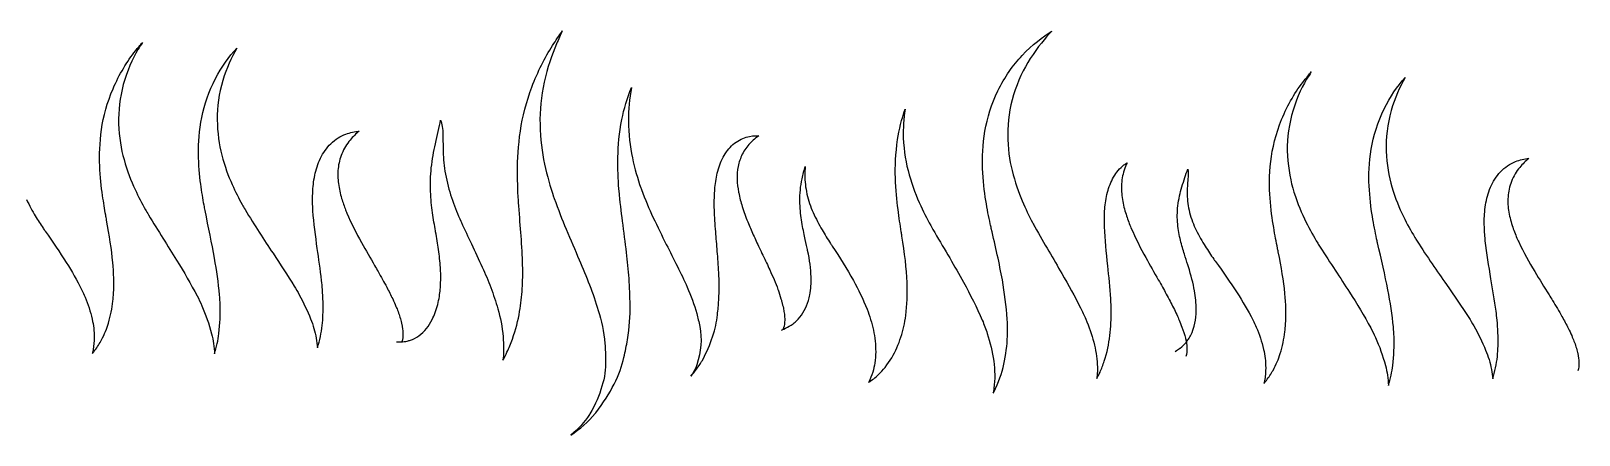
# Model space of a CAD drawing. Extents: x -20 to 6930, y 97 to 1044.
# Drawn here: x 3459 to 6930, y 97 to 1002 of the extents above; entities that cross this region are included whole.
import ezdxf

# ---------------------------------------------------------------- set-up
doc = ezdxf.new("R2010")
doc.units = 0
doc.layers.add('Layer_1', color=7, linetype='CONTINUOUS')

msp = doc.modelspace()

# ---------------------------------------------------------------- linework, layer by layer
at = {"layer": 'Layer_1', "color": 7}
for points in [[(4131.39072, 749.663576), (4131.3908, 749.663584)], [(5032.69448, 747.536528), (5032.69448, 747.536536)], [(5044.45776, 698.66444), (5044.45776, 698.664432)], [(5212.59992, 595.345376), (5212.59992, 595.345368)], [(6772.1712, 596.200024), (6772.1712, 596.200016)], [(3870.56136, 493.248848), (3870.56136, 493.248856)], [(5200.26904, 509.839736), (5200.26904, 509.839744)], [(3642.54824, 483.661752), (3642.54824, 483.66176)], [(4229.59992, 476.379912), (4229.59992, 476.379904)], [(4376.97568, 472.278992), (4376.97568, 472.279)], [(4470.83608, 472.84428), (4470.83608, 472.844272)], [(4489.85176, 427.328032), (4489.85176, 427.328024)], [(5147.57072, 370.781336), (5147.57072, 370.781328)], [(4328.76488, 319.17228), (4328.76488, 319.17228)], [(6271.60328, 345.134696), (6271.60328, 345.134704)], [(6905.39136, 335.748336), (6905.39136, 335.748328)], [(4302.61152, 307.176616), (4302.61152, 307.176616)], [(6048.63448, 304.313896), (6048.63448, 304.313904)]]:
    msp.add_lwpolyline(points, dxfattribs=at)
for points in [[(3693.6108, 958.124776), (3698.85848, 964.605264), (3704.05, 970.78748), (3709.18096, 976.668304)], [(3709.18096, 976.668304), (3705.86152, 971.59364), (3702.44352, 966.199216), (3698.9304, 960.481864)], [(4637.38152, 973.455504), (4626.55768, 948.809296), (4617.23248, 920.078965), (4609.6376, 887.301048)], [(4628.47576, 969.815784), (4635.89432, 981.326912), (4643.15376, 992.166264), (4650.2376, 1002.320016)], [(4650.2376, 1002.320016), (4646.21328, 993.412128), (4641.92344, 983.793424), (4637.38152, 973.455504)], [(5680.89312, 947.136632), (5704.41192, 971.443544), (5726.7144, 989.56116), (5747.47112, 1001.857168)], [(5747.47112, 1001.857168), (5732.60384, 986.793032), (5716.31584, 966.248264), (5699.1592, 940.23944)], [(3643.02456, 872.941446), (3657.28048, 905.291374), (3674.16576, 933.79524), (3693.6108, 958.124776)], [(3698.9304, 960.481864), (3685.81152, 938.93256), (3674.742, 912.866234), (3665.97376, 882.286216)], [(3872.63512, 895.529214), (3886.62024, 921.791281), (3902.61176, 944.44932), (3920.36312, 963.490632)], [(3920.36312, 963.490632), (3907.92368, 942.605872), (3897.41032, 918.512687), (3889.00408, 891.406992)], [(4581.95096, 876.590765), (4595.41672, 911.248644), (4610.9512, 942.440216), (4628.47576, 969.815784)], [(5626.66568, 868.105826), (5642.19328, 899.219306), (5660.38408, 925.573736), (5680.89312, 947.136632)], [(5699.1592, 940.23944), (5684.12816, 917.234846), (5671.57968, 889.995469), (5661.78128, 858.808446)], [(6313.84232, 891.888106), (6319.06048, 898.348276), (6324.21648, 904.507733), (6329.30592, 910.36349)], [(6329.30592, 910.36349), (6325.94784, 905.290093), (6322.48688, 899.894338), (6318.92632, 894.173083)], [(3617.30936, 781.438421), (3621.52512, 811.264298), (3630.01864, 841.832367), (3643.02456, 872.941446)], [(3665.97368, 882.286156), (3658.2176, 852.858586), (3654.74624, 823.462778), (3655.63408, 794.289271)], [(3665.97376, 882.286216), (3665.97376, 882.286196), (3665.97376, 882.286176), (3665.97368, 882.286156)], [(3842.22096, 808.572782), (3847.84832, 837.652279), (3858.01776, 866.755447), (3872.63512, 895.529214)], [(3889.00408, 891.406992), (3880.43152, 861.723342), (3876.35688, 832.3093), (3876.62984, 803.44446)], [(4556.25992, 777.83965), (4561.11312, 810.42231), (4569.60744, 843.419695), (4581.95096, 876.590735)], [(4581.95096, 876.590735), (4581.95096, 876.590745), (4581.95096, 876.590755), (4581.95096, 876.590765)], [(4609.6376, 887.301048), (4602.88472, 855.909524), (4599.74112, 824.248898), (4600.2768, 792.502522)], [(4783.72504, 803.576667), (4788.48736, 827.89732), (4795.77272, 851.892602), (4805.50648, 875.376935)], [(4805.50648, 875.376935), (4800.63032, 850.558624), (4798.26496, 825.792895), (4798.3476, 801.232204)], [(5597.7688, 777.785886), (5602.7916, 807.95825), (5612.44688, 838.175999), (5626.6656, 868.105792)], [(5626.6656, 868.105792), (5626.66568, 868.105803), (5626.66568, 868.105814), (5626.66568, 868.105826)], [(6262.71688, 803.956626), (6276.90864, 837.507284), (6293.97368, 866.934614), (6313.84232, 891.888106)], [(6318.92632, 894.173083), (6305.2532, 871.977845), (6293.86952, 844.944776), (6285.04416, 813.079346)], [(6492.5564, 827.773902), (6506.2552, 854.824766), (6522.0948, 878.154621), (6539.82408, 897.746726)], [(6539.82408, 897.746726), (6527.23512, 876.437808), (6516.70104, 851.788941), (6508.40344, 824.000522)], [(5661.78128, 858.808446), (5652.99312, 828.823073), (5648.71384, 799.062), (5648.79144, 769.809555)], [(3834.75888, 727.798136), (3834.23432, 751.8668), (3836.66112, 778.90691), (3842.22096, 808.572754)], [(3842.22096, 808.572754), (3842.22096, 808.572764), (3842.22096, 808.572774), (3842.22096, 808.572782)], [(3876.62984, 803.44446), (3876.62984, 803.44444), (3876.62984, 803.44442), (3876.62984, 803.4444)], [(3876.62984, 803.4444), (3877.18416, 773.97223), (3880.74936, 747.539288), (3887.0008, 724.221232)], [(4365.69256, 749.361176), (4370.02736, 768.674907), (4374.01736, 786.52721), (4377.44832, 802.502542)], [(4377.44832, 802.502542), (4380.694, 794.258332), (4382.44592, 783.445948), (4382.6508, 769.650411)], [(4774.92968, 719.519592), (4775.15768, 745.451792), (4778.04648, 773.598), (4783.72504, 803.576667)], [(4798.3476, 801.232204), (4798.70912, 770.942325), (4801.76936, 743.226568), (4807.24688, 718.17244)], [(5402.00576, 758.95264), (5405.35352, 781.334774), (5410.98928, 804.057165), (5418.99208, 827.037714)], [(5418.99208, 827.037714), (5415.34512, 805.594546), (5413.91456, 784.163516), (5414.73048, 762.815071)], [(6238.48016, 709.830328), (6241.87696, 740.193968), (6249.86808, 771.635406), (6262.71688, 803.956589)], [(6262.71688, 803.956589), (6262.71688, 803.956602), (6262.71688, 803.956614), (6262.71688, 803.956626)], [(6285.04416, 813.079281), (6277.34184, 782.36141), (6274.28656, 751.98964), (6275.94672, 722.173512)], [(6285.04416, 813.079346), (6285.04416, 813.079324), (6285.04416, 813.079302), (6285.04416, 813.079281)], [(6463.7228, 737.508752), (6468.45232, 767.361829), (6478.09008, 797.578792), (6492.5564, 827.773902)], [(6508.40344, 824.000522), (6499.89728, 792.995586), (6496.26536, 762.5724), (6497.328, 733.021984)], [(3613.26872, 700.232008), (3611.97064, 723.933432), (3613.21592, 750.99684), (3617.30936, 781.438421)], [(3655.63408, 794.289271), (3655.63408, 794.289261), (3655.63408, 794.289251), (3655.63408, 794.289241)], [(3655.63408, 794.289241), (3656.85632, 764.551486), (3660.9388, 737.767544), (3667.7896, 714.119632)], [(4131.3908, 749.663584), (4141.59728, 759.5416), (4153.05376, 766.59759), (4165.07136, 771.136374)], [(4165.07136, 771.136374), (4175.044, 774.818266), (4184.98584, 776.811839), (4194.7848, 777.503421)], [(4194.7848, 777.503421), (4187.75456, 771.793739), (4180.98296, 765.252057), (4174.7236, 757.82828)], [(4382.6508, 769.650411), (4382.7204, 757.435672), (4382.90648, 742.883928), (4383.41784, 725.764784)], [(4549.72632, 687.495288), (4549.4836, 714.691472), (4551.56344, 744.81684), (4556.25992, 777.839591)], [(4556.25992, 777.839591), (4556.25992, 777.839611), (4556.25992, 777.83963), (4556.25992, 777.83965)], [(4600.2768, 792.502522), (4600.2768, 792.50251), (4600.2768, 792.502498), (4600.2768, 792.502487)], [(4600.2768, 792.502487), (4601.1228, 760.3576), (4604.57504, 730.712376), (4610.55568, 703.7422)], [(5032.69448, 747.536536), (5041.90192, 755.614496), (5052.11376, 761.078776), (5062.73792, 764.224477)], [(5062.73792, 764.224477), (5072.11072, 766.958919), (5081.57848, 767.926928), (5091.0468, 767.555426)], [(5091.0468, 767.555426), (5084.05424, 762.644066), (5077.38648, 757.034824), (5071.31192, 750.64128)], [(5592.3532, 693.895192), (5591.10328, 718.9316), (5592.84472, 746.9996), (5597.7688, 777.785886)], [(5648.79144, 769.809555), (5648.79144, 769.809544), (5648.79144, 769.809533), (5648.79144, 769.809522)], [(5648.79144, 769.809522), (5649.1424, 739.933624), (5652.51744, 713.048648), (5658.5872, 689.237384)], [(4108.03304, 716.887696), (4113.85768, 729.082232), (4121.79144, 740.18364), (4131.39072, 749.663576)], [(4174.7236, 757.82828), (4167.17552, 748.833432), (4160.82704, 738.530128), (4156.0768, 727.203912)], [(4356.63736, 695.333664), (4358.84888, 714.274504), (4361.83936, 732.393656), (4365.69256, 749.361176)], [(5010.80224, 719.30908), (5016.57448, 730.26408), (5024.01416, 739.825048), (5032.69448, 747.536528)], [(5071.31192, 750.64128), (5064.43008, 743.384376), (5058.46832, 735.10368), (5053.82008, 725.998152)], [(5396.96856, 673.117792), (5395.84936, 698.270672), (5397.42584, 726.890648), (5402.00576, 758.95264)], [(5414.73048, 762.815071), (5416.22552, 732.267936), (5420.61872, 704.660632), (5427.82416, 680.18428)], [(6458.9608, 655.297144), (6457.53696, 679.380936), (6459.052, 706.903656), (6463.7228, 737.50872)], [(6463.7228, 737.50872), (6463.7228, 737.508736), (6463.7228, 737.508744), (6463.7228, 737.508752)], [(6497.328, 733.021984), (6497.328, 733.02196), (6497.328, 733.021944), (6497.328, 733.02192)], [(6497.328, 733.02192), (6498.70896, 702.699848), (6503.11832, 675.864152), (6510.20264, 652.575632)], [(3619.59808, 633.654992), (3616.69864, 652.684464), (3614.51304, 674.836768), (3613.26872, 700.232008)], [(3667.7896, 714.119632), (3675.0284, 688.79972), (3683.3204, 666.416456), (3692.52824, 647.07176)], [(3839.73488, 658.953008), (3836.90632, 678.998368), (3835.16136, 702.013552), (3834.75888, 727.798136)], [(3887.0008, 724.221232), (3887.0008, 724.221224), (3887.0008, 724.221216), (3887.0008, 724.221208)], [(3887.0008, 724.221208), (3893.61104, 699.228352), (3901.42776, 677.223296), (3910.172, 658.1454)], [(4095.366, 678.840768), (4097.85864, 691.4426), (4102.06224, 704.371632), (4108.03304, 716.887696)], [(4156.0768, 727.203912), (4151.61904, 716.369528), (4148.888, 705.134792), (4147.75408, 693.902816)], [(4354.8676, 642.609), (4354.20264, 659.65288), (4354.704, 677.2474), (4356.63728, 695.33364)], [(4356.63728, 695.33364), (4356.63728, 695.333648), (4356.63736, 695.333656), (4356.63736, 695.333664)], [(4383.41784, 725.764784), (4383.41784, 725.764768), (4383.41784, 725.76476), (4383.41784, 725.764752)], [(4383.41784, 725.764752), (4384.12232, 709.382128), (4386.09768, 692.273176), (4389.62112, 674.530184)], [(4610.55568, 703.7422), (4616.46544, 676.885536), (4623.22736, 652.515328), (4630.74104, 630.721496)], [(4777.15864, 648.356584), (4775.41896, 669.890328), (4774.61008, 693.68484), (4774.92968, 719.519592)], [(4807.24688, 718.17244), (4812.6656, 693.2054), (4819.07208, 670.736576), (4826.25928, 650.726952)], [(4997.70248, 683.758032), (5000.57432, 696.066696), (5004.93776, 708.15228), (5010.80224, 719.309056)], [(5010.80224, 719.309056), (5010.80224, 719.309064), (5010.80224, 719.309072), (5010.80224, 719.30908)], [(5044.45776, 698.664432), (5042.56568, 689.001104), (5041.91696, 679.249312), (5042.19952, 669.661816)], [(5053.82008, 725.998152), (5049.42376, 717.335984), (5046.31408, 708.100472), (5044.45776, 698.66444)], [(5187.60944, 670.94952), (5189.68016, 680.477368), (5192.09408, 689.697448), (5194.87128, 698.55372)], [(5194.87128, 698.55372), (5194.42408, 692.520976), (5194.10968, 685.807728), (5193.962, 678.371888)], [(5886.18656, 674.874656), (5892.22136, 685.419032), (5900.13448, 694.646456), (5909.40544, 702.00588)], [(5912.79968, 698.803296), (5908.25264, 687.471032), (5905.49944, 675.75928), (5904.4044, 664.069616)], [(5909.40544, 702.00588), (5911.7072, 703.805232), (5914.06792, 705.452456), (5916.4784, 706.952376)], [(5916.4784, 706.952376), (5915.16592, 704.297808), (5913.93792, 701.580192), (5912.79968, 698.803296)], [(6236.8016, 627.836952), (6234.75168, 651.3696), (6235.20352, 678.686904), (6238.48016, 709.830328)], [(6275.94672, 722.173512), (6275.94672, 722.173496), (6275.94672, 722.173488), (6275.94672, 722.17348)], [(6275.94672, 722.17348), (6277.97992, 691.635072), (6282.87328, 664.493336), (6290.51632, 640.938688)], [(6753.364, 686.43036), (6763.43048, 696.997952), (6774.88104, 704.60788), (6786.9724, 709.573928)], [(6796.5668, 696.601072), (6788.9164, 687.358168), (6782.5512, 676.704224), (6777.89632, 664.951928)], [(6786.9724, 709.573928), (6797.05184, 713.6114), (6807.08264, 715.867832), (6816.94664, 716.757688)], [(6816.94664, 716.757688), (6809.82192, 710.955384), (6802.93784, 704.255456), (6796.5668, 696.601072)], [(4090.71528, 639.207128), (4091.166, 651.897856), (4092.61648, 665.290744), (4095.366, 678.840768)], [(4147.75408, 693.9028), (4146.61016, 682.298776), (4146.94912, 671.017168), (4148.36416, 660.259688)], [(4147.75408, 693.902816), (4147.75408, 693.902808), (4147.75408, 693.902808), (4147.75408, 693.9028)], [(4148.36416, 660.259688), (4149.87648, 648.651496), (4152.40208, 637.56708), (4155.5544, 627.021656)], [(4389.62112, 674.530184), (4389.62112, 674.530176), (4389.62112, 674.530168), (4389.62112, 674.53016)], [(4389.62112, 674.53016), (4393.38264, 656.536872), (4398.15656, 639.164888), (4404.09448, 622.687904)], [(4549.72632, 687.495264), (4549.72632, 687.495272), (4549.72632, 687.49528), (4549.72632, 687.495288)], [(4552.2788, 614.376264), (4550.79184, 636.045608), (4549.87776, 660.395032), (4549.72632, 687.495264)], [(4991.98752, 646.496024), (4992.96272, 658.869512), (4994.79312, 671.449376), (4997.70248, 683.758032)], [(5042.19952, 669.661816), (5042.47952, 660.038656), (5043.61936, 650.567088), (5045.33368, 641.319328)], [(5182.788, 621.788104), (5182.66584, 637.467184), (5184.1624, 653.864968), (5187.60944, 670.94952)], [(5193.962, 678.371888), (5193.962, 665.00868), (5195.4332, 651.111592), (5198.67624, 636.768936)], [(5396.96856, 673.117744), (5396.96856, 673.11776), (5396.96856, 673.117776), (5396.96856, 673.117792)], [(5402.85984, 602.157896), (5400.05544, 622.542176), (5398.0104, 646.166256), (5396.96856, 673.117744)], [(5427.82416, 680.18428), (5435.44328, 653.973248), (5444.12512, 630.679112), (5453.73336, 610.412328)], [(5599.65784, 622.059864), (5596.0568, 643.066928), (5593.53608, 667.070104), (5592.3532, 693.895192)], [(5658.5872, 689.237384), (5665.00112, 663.710784), (5672.63376, 641.124648), (5681.2004, 621.425192)], [(5872.45368, 640.703128), (5875.40656, 652.374864), (5879.97816, 664.036368), (5886.18656, 674.87464)], [(5886.18656, 674.87464), (5886.18656, 674.874648), (5886.18656, 674.874648), (5886.18656, 674.874656)], [(5904.4044, 664.069616), (5903.30584, 651.999592), (5903.72536, 640.317384), (5905.2536, 629.219064)], [(6039.17208, 652.613384), (6043.7612, 667.489032), (6048.19752, 680.861552), (6052.29432, 692.351616)], [(6052.772, 669.528464), (6051.67376, 660.49024), (6050.99232, 649.282112), (6050.94952, 635.6336)], [(6052.29432, 692.351616), (6053.71928, 687.243344), (6053.90408, 679.800392), (6052.772, 669.528464)], [(6730.99536, 651.845008), (6736.31104, 664.541872), (6743.91528, 676.27008), (6753.364, 686.430344)], [(6753.364, 686.430344), (6753.364, 686.430352), (6753.364, 686.430352), (6753.364, 686.43036)], [(6777.89632, 664.951928), (6773.54456, 653.687024), (6771.06624, 642.082384), (6770.29512, 630.566872)], [(3619.59808, 633.654952), (3619.59808, 633.654968), (3619.59808, 633.654976), (3619.59808, 633.654992)], [(3626.61448, 589.39568), (3624.31416, 602.804096), (3621.95232, 617.537192), (3619.59808, 633.654952)], [(3692.52824, 647.07176), (3692.52824, 647.07176), (3692.52824, 647.071752), (3692.52824, 647.071744)], [(3692.52824, 647.071744), (3700.20864, 630.6852), (3707.98696, 615.537592), (3715.8068, 601.649848)], [(3839.73488, 658.952976), (3839.73488, 658.952984), (3839.73488, 658.953), (3839.73488, 658.953008)], [(3847.19192, 611.704256), (3844.54424, 626.210416), (3842.02232, 641.974448), (3839.73488, 658.952976)], [(3910.172, 658.1454), (3910.172, 658.145392), (3910.172, 658.145376), (3910.172, 658.145368)], [(3910.172, 658.145368), (3917.4748, 641.987664), (3924.9608, 627.11336), (3932.54128, 613.476768)], [(4090.8428, 607.617392), (4090.38904, 617.882808), (4090.29544, 628.464008), (4090.71528, 639.207104)], [(4090.71528, 639.207104), (4090.71528, 639.207112), (4090.71528, 639.20712), (4090.71528, 639.207128)], [(4155.5544, 627.021656), (4158.21008, 618.099272), (4161.2608, 609.465128), (4164.5736, 601.089592)], [(4354.8676, 642.608952), (4354.8676, 642.608968), (4354.8676, 642.608984), (4354.8676, 642.609)], [(4359.3724, 594.74584), (4357.2252, 609.363576), (4355.64976, 625.266056), (4354.8676, 642.608952)], [(4630.74104, 630.721496), (4631.22064, 629.355832), (4631.70344, 627.999216), (4632.18952, 626.651656)], [(4632.18952, 626.651656), (4632.18952, 626.651648), (4632.18952, 626.651632), (4632.18952, 626.651616)], [(4632.18952, 626.651616), (4640.96888, 601.978552), (4649.8684, 579.144768), (4658.76456, 558.197072)], [(4777.52744, 644.333608), (4777.40056, 645.666688), (4777.2776, 647.007688), (4777.15864, 648.356584)], [(4777.52744, 644.333592), (4777.52744, 644.333592), (4777.52744, 644.3336), (4777.52744, 644.333608)], [(4785.15312, 575.879448), (4782.35872, 597.06356), (4779.73728, 619.925536), (4777.52744, 644.333592)], [(4826.25928, 650.726952), (4826.71656, 649.473744), (4827.1772, 648.229304), (4827.64112, 646.993624)], [(4827.64112, 646.993624), (4836.03464, 624.368608), (4844.71912, 603.678296), (4853.51512, 584.846912)], [(4991.19136, 601.6462), (4990.75608, 615.75464), (4990.86328, 630.04116), (4991.82544, 644.178216)], [(4991.82544, 644.17824), (4991.87584, 644.950264), (4991.93, 645.722896), (4991.98752, 646.496024)], [(4991.82544, 644.178216), (4991.82544, 644.178224), (4991.82544, 644.178232), (4991.82544, 644.17824)], [(5045.33368, 641.319328), (5045.44088, 640.742896), (5045.55032, 640.167296), (5045.662, 639.592552)], [(5045.662, 639.592552), (5047.70208, 629.067104), (5050.43424, 618.774344), (5053.58768, 608.709408)], [(5198.67624, 636.768936), (5198.67624, 636.76892), (5198.67624, 636.768912), (5198.67624, 636.768904)], [(5198.67624, 636.768904), (5202.17976, 622.124016), (5206.77376, 608.225592), (5212.59992, 595.345376)], [(5866.38456, 603.053984), (5867.292, 615.39112), (5869.21608, 628.144336), (5872.45368, 640.703104)], [(5872.45368, 640.703104), (5872.45368, 640.703112), (5872.45368, 640.70312), (5872.45368, 640.703128)], [(5905.2536, 629.219064), (5905.2536, 629.219056), (5905.2536, 629.219056), (5905.2536, 629.219048)], [(5905.2536, 629.219048), (5906.8856, 617.246304), (5909.5344, 605.85548), (5912.81368, 595.056992)], [(6030.27008, 610.681944), (6032.22072, 625.625216), (6035.15152, 639.69968), (6039.17208, 652.613384)], [(6050.94952, 635.6336), (6050.94952, 635.633584), (6050.94952, 635.633576), (6050.94952, 635.633568)], [(6050.94952, 635.633568), (6051.1964, 622.4858), (6052.95136, 608.9786), (6056.49832, 595.219032)], [(6244.99752, 561.737696), (6241.638, 580.419144), (6238.82984, 602.404984), (6236.8016, 627.836952)], [(6290.51632, 640.938688), (6298.63016, 615.499896), (6307.65344, 593.203472), (6317.43616, 574.149568)], [(6458.96088, 655.297096), (6458.96088, 655.297112), (6458.9608, 655.297128), (6458.9608, 655.297144)], [(6466.31088, 586.41788), (6462.84272, 606.248744), (6460.29848, 629.272784), (6458.96088, 655.297096)], [(6510.20264, 652.575632), (6510.20264, 652.575616), (6510.20264, 652.5756), (6510.20264, 652.575584)], [(6510.20264, 652.575584), (6517.73112, 627.399664), (6526.33464, 605.431128), (6535.72384, 586.591264)], [(6719.98208, 612.561504), (6721.87488, 625.379624), (6725.50928, 638.737136), (6730.99536, 651.845008)], [(6770.29512, 630.566872), (6769.52416, 618.592248), (6770.30312, 607.072824), (6772.1712, 596.200024)], [(3449.3616, 624.284984), (3455.4656, 611.158864), (3461.96072, 598.88712), (3468.85568, 587.703984)], [(3715.8068, 601.649848), (3715.8068, 601.64984), (3715.8068, 601.649832), (3715.8068, 601.649824)], [(3715.8068, 601.649824), (3718.03624, 597.776536), (3720.26896, 593.98652), (3722.50352, 590.280128)], [(3722.50352, 590.280128), (3744.58728, 553.958136), (3765.91856, 519.978776), (3785.66608, 488.347608)], [(3847.19192, 611.704232), (3847.19192, 611.70424), (3847.19192, 611.704248), (3847.19192, 611.704256)], [(3849.51592, 599.80696), (3848.73288, 603.68864), (3847.95736, 607.65464), (3847.19192, 611.704232)], [(3870.56136, 493.248856), (3864.67408, 526.203504), (3857.19296, 561.734768), (3849.51592, 599.80696)], [(3932.54128, 613.476768), (3932.54128, 613.47676), (3932.54128, 613.476752), (3932.54128, 613.476736)], [(3932.54128, 613.476736), (3934.70048, 609.66596), (3936.86712, 605.939088), (3939.03888, 602.295224)], [(3939.03888, 602.295224), (3960.51512, 566.5206), (3981.70272, 533.920824), (4001.72192, 504.037888)], [(4090.8428, 607.617368), (4090.8428, 607.617376), (4090.8428, 607.617384), (4090.8428, 607.617392)], [(4091.33112, 599.029096), (4091.1416, 601.871104), (4090.97768, 604.734792), (4090.8428, 607.617368)], [(4101.04464, 514.889648), (4097.08256, 542.776424), (4093.17248, 571.0074), (4091.33112, 599.029096)], [(4164.5736, 601.089592), (4165.51264, 598.724688), (4166.47256, 596.37876), (4167.4504, 594.051232)], [(4167.4504, 594.051232), (4177.14864, 570.988864), (4188.46704, 549.18236), (4200.11424, 528.094696)], [(4365.81984, 554.411656), (4363.6776, 566.7458), (4361.49896, 580.133968), (4359.3724, 594.74584)], [(4404.09448, 622.687904), (4410.00912, 606.257464), (4416.21984, 590.626016), (4422.74792, 576.023776)], [(4552.59552, 610.333264), (4552.48744, 611.671408), (4552.38184, 613.019072), (4552.2788, 614.376264)], [(4557.89536, 543.04928), (4556.28784, 563.43524), (4554.46344, 585.83216), (4552.59552, 610.333264)], [(4994.05544, 552.404368), (4992.7512, 568.963392), (4991.68576, 585.434216), (4991.19136, 601.6462)], [(5053.58768, 608.709408), (5053.58768, 608.7094), (5053.58768, 608.7094), (5053.58768, 608.709392)], [(5053.58768, 608.709392), (5057.2296, 597.091616), (5061.40128, 585.721984), (5065.90192, 574.545568)], [(5186.39152, 578.667344), (5184.3156, 591.409336), (5183.02688, 605.712408), (5182.788, 621.788104)], [(5212.59992, 595.345368), (5218.82136, 581.53484), (5225.45664, 568.578928), (5232.51456, 556.728504)], [(5409.99536, 552.072424), (5407.66808, 567.221064), (5405.25864, 583.89684), (5402.85984, 602.157896)], [(5453.73336, 610.412328), (5453.73336, 610.412312), (5453.73336, 610.412304), (5453.73336, 610.412296)], [(5453.73336, 610.412296), (5462.21288, 592.254976), (5470.79792, 575.454088), (5479.42112, 560.037944)], [(5599.65792, 622.059824), (5599.65784, 622.05984), (5599.65784, 622.059848), (5599.65784, 622.059864)], [(5609.59456, 569.715744), (5606.12016, 585.779072), (5602.766, 603.24084), (5599.65792, 622.059824)], [(5681.2004, 621.425192), (5688.76576, 603.779264), (5696.54144, 587.537112), (5704.41912, 572.647904)], [(5865.50896, 570.135304), (5865.30848, 580.967184), (5865.53776, 592.008696), (5866.38456, 603.05396)], [(5866.38456, 603.05396), (5866.38456, 603.053968), (5866.38456, 603.053976), (5866.38456, 603.053984)], [(5912.81368, 595.056992), (5915.7344, 585.393096), (5919.09064, 576.078504), (5922.72576, 567.076712)], [(6029.79864, 569.556272), (6028.56152, 582.612768), (6028.62728, 596.321792), (6030.27008, 610.681944)], [(6056.49832, 595.219032), (6056.49832, 595.219016), (6056.49832, 595.219008), (6056.49832, 595.218992)], [(6056.49832, 595.218992), (6060.33472, 581.092624), (6065.19024, 567.853064), (6071.1896, 555.781344)], [(6717.114, 572.258904), (6717.00608, 585.0428), (6717.84648, 598.660976), (6719.98208, 612.561504)], [(6772.1712, 596.200016), (6774.18576, 584.370304), (6777.21304, 573.163304), (6780.84448, 562.572792)], [(3468.85568, 587.703984), (3468.85568, 587.703976), (3468.85568, 587.703976), (3468.85568, 587.703968)], [(3468.85568, 587.703968), (3474.63808, 578.233664), (3480.44728, 569.110984), (3486.26384, 560.413888)], [(3486.26384, 560.413888), (3487.91776, 557.979856), (3489.57264, 555.57164), (3491.22776, 553.190696)], [(3626.61448, 589.395664), (3626.61448, 589.395672), (3626.61448, 589.395672), (3626.61448, 589.39568)], [(3628.59504, 578.432312), (3627.9408, 581.997552), (3627.28008, 585.651592), (3626.61448, 589.395664)], [(3642.54824, 483.66176), (3639.93464, 512.009376), (3635.0024, 543.455272), (3628.59504, 578.432312)], [(4422.74792, 576.023776), (4423.1608, 575.1098), (4423.57504, 574.199272), (4423.9908, 573.29224)], [(4423.9908, 573.29224), (4431.53776, 556.68436), (4439.0376, 540.603688), (4446.43464, 525.231824)], [(4658.76456, 558.197072), (4669.01632, 534.251336), (4678.85696, 511.326616), (4688.18184, 489.443312)], [(4794.06984, 505.743616), (4791.40712, 528.246048), (4788.3576, 551.645568), (4785.15312, 575.879448)], [(4853.51512, 584.846912), (4863.65592, 563.297896), (4873.60992, 543.01052), (4883.27336, 523.914432)], [(5065.90192, 574.545568), (5069.84872, 564.754248), (5074.044, 555.094144), (5078.35256, 545.531184)], [(5186.39152, 578.667312), (5186.39152, 578.66732), (5186.39152, 578.667328), (5186.39152, 578.667344)], [(5193.3336, 542.036848), (5190.93552, 552.846736), (5188.57776, 564.974448), (5186.39152, 578.667312)], [(5232.51456, 556.728504), (5238.77296, 546.114136), (5245.06096, 535.871048), (5251.35256, 526.09716)], [(5479.42112, 560.037944), (5479.42112, 560.037936), (5479.42112, 560.037928), (5479.42112, 560.037912)], [(5479.42112, 560.037912), (5481.2892, 556.788168), (5483.1556, 553.588048), (5485.0196, 550.4378)], [(5609.59456, 569.715728), (5609.59456, 569.715736), (5609.59456, 569.715736), (5609.59456, 569.715744)], [(5611.91176, 559.702784), (5611.138, 562.989632), (5610.36512, 566.327384), (5609.59456, 569.715728)], [(5636.69152, 444.2362), (5630.19672, 480.698008), (5621.46128, 519.190256), (5611.91176, 559.702784)], [(5704.41912, 572.647904), (5706.12312, 569.504672), (5707.82888, 566.411768), (5709.53512, 563.368808)], [(5709.53512, 563.368808), (5730.72704, 525.82492), (5751.20376, 491.035632), (5770.09848, 458.63188)], [(5865.50896, 570.13528), (5865.50896, 570.135288), (5865.50896, 570.135296), (5865.50896, 570.135304)], [(5865.72344, 563.266024), (5865.63456, 565.549504), (5865.5624, 567.839768), (5865.50896, 570.13528)], [(5873.1552, 475.81408), (5870.04976, 505.628024), (5866.79576, 534.964432), (5865.72344, 563.266024)], [(5922.72576, 567.076712), (5923.50336, 565.162808), (5924.2932, 563.261672), (5925.09376, 561.373008)], [(5925.09376, 561.373008), (5925.09376, 561.373008), (5925.09376, 561.373), (5925.09376, 561.372992)], [(5925.09376, 561.372992), (5935.06544, 537.873272), (5946.5488, 515.6694), (5958.29, 494.248288)], [(6029.79864, 569.556232), (6029.79864, 569.556248), (6029.79864, 569.556256), (6029.79864, 569.556272)], [(6036.04824, 533.377808), (6033.32736, 544.08164), (6031.17728, 556.076072), (6029.79864, 569.556232)], [(6071.1896, 555.781344), (6077.63712, 542.723616), (6084.42128, 530.575448), (6091.538, 519.584352)], [(6244.99752, 561.737664), (6244.99752, 561.737672), (6244.99752, 561.737688), (6244.99752, 561.737696)], [(6253.49264, 515.447456), (6250.79632, 529.320408), (6247.93752, 544.723728), (6244.99752, 561.737664)], [(6317.43616, 574.149568), (6317.43616, 574.14956), (6317.43616, 574.149552), (6317.43624, 574.149552)], [(6317.43624, 574.149552), (6326.1996, 556.792784), (6334.99448, 540.881552), (6343.74904, 526.438928)], [(6466.31088, 586.417864), (6466.31088, 586.417872), (6466.31088, 586.41788), (6466.31088, 586.41788)], [(6475.81384, 536.579728), (6472.55504, 551.728448), (6469.34136, 568.356568), (6466.31088, 586.417864)], [(6535.72384, 586.591264), (6535.72384, 586.591256), (6535.72384, 586.59124), (6535.72384, 586.591232)], [(6535.72384, 586.591232), (6544.14544, 569.435104), (6552.69912, 553.786088), (6561.27656, 539.58188)], [(6718.76176, 538.244704), (6717.78368, 549.230136), (6717.16712, 560.628576), (6717.114, 572.258904)], [(6780.84448, 562.572792), (6784.12968, 552.947232), (6787.85136, 543.689256), (6791.84432, 534.753368)], [(3491.22776, 553.190696), (3507.60992, 529.782768), (3523.56368, 506.240336), (3538.35992, 482.986656)], [(4200.11424, 528.094696), (4209.79096, 510.542416), (4219.75224, 493.381592), (4229.59992, 476.379912)], [(4366.22976, 552.111024), (4366.0932, 552.87412), (4365.95656, 553.640984), (4365.81984, 554.411656)], [(4372.64304, 512.807744), (4370.85656, 525.087288), (4368.69568, 538.137536), (4366.22976, 552.111024)], [(4446.43464, 525.231824), (4454.96544, 507.61684), (4463.13064, 490.112216), (4470.83608, 472.84428)], [(4561.33992, 477.093488), (4560.92224, 497.754504), (4559.7304, 519.721376), (4557.89536, 543.04928)], [(4883.27336, 523.914432), (4883.27336, 523.914424), (4883.27336, 523.914424), (4883.27336, 523.914416)], [(4883.27336, 523.914416), (4891.8016, 507.260288), (4900.0112, 491.12108), (4907.82296, 475.479224)], [(4997.75792, 508.239248), (4996.54168, 523.198664), (4995.2284, 537.933336), (4994.05544, 552.404368)], [(5078.35256, 545.531184), (5082.71536, 535.838952), (5087.20912, 526.230776), (5091.75464, 516.670344)], [(5193.3336, 542.036824), (5193.3336, 542.036832), (5193.3336, 542.03684), (5193.3336, 542.036848)], [(5199.1488, 515.067432), (5197.3916, 523.404104), (5195.44296, 532.357728), (5193.3336, 542.036824)], [(5251.35256, 526.09716), (5252.7084, 524.032248), (5254.06288, 521.982024), (5255.41568, 519.94728)], [(5409.99536, 552.072392), (5409.99536, 552.0724), (5409.99536, 552.072408), (5409.99536, 552.072424)], [(5411.54744, 542.656416), (5411.0376, 545.738496), (5410.51992, 548.877), (5409.99536, 552.072392)], [(5423.10792, 438.166008), (5421.976, 469.899176), (5417.81248, 504.667768), (5411.54744, 542.656416)], [(5485.0196, 550.4378), (5508.16072, 511.638544), (5529.97432, 474.57628), (5549.57928, 439.335112)], [(6044.8976, 502.048272), (6041.93744, 511.395736), (6038.95808, 521.76864), (6036.04824, 533.377808)], [(6343.74904, 526.438928), (6343.74904, 526.438912), (6343.74904, 526.438904), (6343.74904, 526.438896)], [(6343.74904, 526.438896), (6345.52928, 523.56608), (6347.30792, 520.74284), (6349.08424, 517.969312)], [(6475.81384, 536.579712), (6475.81384, 536.57972), (6475.81384, 536.57972), (6475.81384, 536.579728)], [(6477.82936, 527.682064), (6477.1564, 530.597504), (6476.48416, 533.56348), (6475.81384, 536.579712)], [(6501.08424, 421.990496), (6494.73808, 454.734), (6486.5132, 489.9572), (6477.82936, 527.682064)], [(6561.27656, 539.58188), (6563.0192, 536.750896), (6564.7628, 533.969872), (6566.50624, 531.238352)], [(6566.50624, 531.238352), (6589.22592, 495.861712), (6611.43952, 463.604544), (6632.28544, 433.978152)], [(6719.4124, 531.683056), (6719.18176, 533.856488), (6718.96432, 536.044096), (6718.76176, 538.244704)], [(6732.08936, 446.972336), (6727.30152, 475.024104), (6722.3788, 503.411688), (6719.4124, 531.683056)], [(6791.84432, 534.753368), (6792.65184, 532.953568), (6793.4704, 531.165776), (6794.29864, 529.389672)], [(6794.29864, 529.389672), (6794.29864, 529.389664), (6794.29864, 529.389656), (6794.29864, 529.389648)], [(6794.29864, 529.389648), (6805.13128, 506.177968), (6817.50536, 484.303816), (6830.13904, 463.168144)], [(3785.66608, 488.347608), (3802.08384, 461.608712), (3817.50456, 434.960832), (3831.60496, 408.356)], [(3881.78328, 410.46976), (3879.37888, 437.836952), (3875.46472, 465.414656), (3870.56136, 493.248848)], [(4001.72192, 504.037888), (4001.72192, 504.03788), (4001.72192, 504.037872), (4001.72192, 504.037864)], [(4001.72192, 504.037864), (4018.3628, 478.844728), (4034.29208, 454.323784), (4049.24648, 430.345136)], [(4110.56648, 442.942584), (4107.76752, 467.524576), (4104.3424, 491.491456), (4101.04464, 514.889648)], [(4376.97568, 472.279), (4376.158, 485.207016), (4374.70048, 498.686336), (4372.64304, 512.807744)], [(4688.18184, 489.443312), (4688.18184, 489.443312), (4688.18184, 489.443304), (4688.18184, 489.443296)], [(4688.18184, 489.443296), (4696.42968, 470.368952), (4704.16328, 451.586536), (4711.27848, 433.10956)], [(4799.88696, 447.517512), (4798.47264, 466.705696), (4796.47576, 486.121952), (4794.06984, 505.743616)], [(4997.75792, 508.239224), (4997.75792, 508.239232), (4997.75792, 508.23924), (4997.75792, 508.239248)], [(5000.94968, 461.069376), (5000.11088, 477.265944), (4998.9836, 492.980368), (4997.75792, 508.239224)], [(5091.75464, 516.670344), (5097.19216, 505.262856), (5102.66544, 493.872296), (5108.04664, 482.449592)], [(5200.26904, 509.839744), (5199.90552, 511.55896), (5199.532, 513.301256), (5199.1488, 515.067432)], [(5207.96272, 451.225288), (5207.466, 469.119768), (5204.77432, 488.536184), (5200.26904, 509.839736)], [(5255.41568, 519.94728), (5272.2328, 494.818784), (5288.30128, 469.091456), (5302.73288, 443.231224)], [(5958.29, 494.248288), (5967.5504, 477.317336), (5977.02376, 460.761768), (5986.38752, 444.398808)], [(6052.39712, 478.113976), (6050.06296, 485.598384), (6047.55736, 493.545688), (6044.8976, 502.048272)], [(6091.538, 519.584352), (6091.538, 519.584344), (6091.538, 519.584336), (6091.538, 519.584328)], [(6091.538, 519.584328), (6097.94704, 509.578248), (6104.35856, 499.96984), (6110.74296, 490.855848)], [(6110.74296, 490.855848), (6110.74296, 490.85584), (6110.74296, 490.855832), (6110.74296, 490.855832)], [(6110.74296, 490.855832), (6112.038, 489.036), (6113.33216, 487.231568), (6114.62504, 485.443208)], [(6253.49264, 515.44744), (6253.49264, 515.447448), (6253.49264, 515.447448), (6253.49264, 515.447456)], [(6255.13896, 507.317472), (6254.59728, 509.974824), (6254.04824, 512.684616), (6253.49264, 515.44744)], [(6270.0168, 414.024592), (6267.34864, 441.97712), (6262.11808, 472.924976), (6255.13896, 507.317472)], [(6349.08424, 517.969312), (6372.21448, 482.111328), (6394.38568, 448.499488), (6414.74984, 417.112976)], [(3538.35992, 482.986656), (3550.65848, 463.424776), (3562.20376, 443.234928), (3572.63088, 422.450112)], [(3644.23288, 414.595976), (3645.39392, 436.72208), (3644.72984, 459.735736), (3642.54824, 483.661752)], [(4229.59992, 476.379904), (4232.15664, 471.957704), (4234.70016, 467.534736), (4237.2244, 463.109128)], [(4237.2244, 463.109128), (4243.92152, 451.356016), (4250.49864, 439.618784), (4256.77128, 427.825576)], [(4377.56632, 439.274328), (4377.92776, 449.970568), (4377.70872, 460.9716), (4376.97568, 472.278992)], [(4470.83608, 472.844272), (4477.63368, 457.772248), (4484.01304, 442.582184), (4489.85176, 427.328032)], [(4560.44368, 424.758752), (4561.50544, 441.624608), (4561.76968, 459.073752), (4561.33992, 477.093464)], [(4561.33992, 477.093464), (4561.33992, 477.093472), (4561.33992, 477.09348), (4561.33992, 477.093488)], [(4907.82296, 475.479224), (4915.72328, 459.450168), (4923.20632, 443.570448), (4930.24048, 427.848824)], [(5000.94968, 461.06936), (5000.94968, 461.069368), (5000.94968, 461.069368), (5000.94968, 461.069376)], [(5000.94968, 398.522248), (5002.31528, 421.063928), (5002.13128, 441.824648), (5000.94968, 461.06936)], [(5108.04664, 482.449592), (5110.52872, 477.178368), (5112.99536, 471.904104), (5115.42704, 466.619304)], [(5115.42704, 466.619304), (5122.07392, 452.187952), (5128.25224, 437.6486), (5133.63488, 422.866904)], [(5204.9604, 410.726152), (5207.40584, 423.50044), (5208.35704, 437.021592), (5207.96272, 451.225288)], [(5770.09848, 458.63188), (5785.0088, 432.726512), (5799.022, 407.215448), (5811.9284, 382.027792)], [(5873.1552, 475.814056), (5873.1552, 475.814064), (5873.1552, 475.814072), (5873.1552, 475.81408)], [(5879.71352, 401.621176), (5878.05496, 427.385216), (5875.60992, 452.094592), (5873.1552, 475.814056)], [(6053.79864, 473.65696), (6053.3384, 475.126688), (6052.87112, 476.612144), (6052.39712, 478.113976)], [(6067.4672, 419.783128), (6064.47784, 436.70108), (6059.79792, 454.508552), (6053.79864, 473.65696)], [(6114.62504, 485.443208), (6131.49376, 462.243256), (6147.88088, 438.844232), (6163.01, 415.651168)], [(6830.13904, 463.168144), (6840.73104, 445.413592), (6851.5752, 428.058096), (6862.27136, 410.849016)], [(3572.63088, 422.450112), (3575.3484, 416.95968), (3577.9364, 411.3122), (3580.37872, 405.505168)], [(4049.24648, 430.345136), (4049.24648, 430.345128), (4049.24648, 430.34512), (4049.24648, 430.345112)], [(4049.24648, 430.345112), (4053.1428, 423.993064), (4056.90344, 417.52516), (4060.5244, 410.94584)], [(4110.56648, 442.94256), (4110.56648, 442.942568), (4110.56648, 442.942576), (4110.56648, 442.942584)], [(4112.4784, 423.014952), (4111.9484, 429.826328), (4111.30472, 436.46516), (4110.56648, 442.94256)], [(4113.77648, 365.311264), (4114.49656, 385.57932), (4113.91936, 404.768848), (4112.4784, 423.014952)], [(4256.77128, 427.825576), (4261.41008, 419.112888), (4265.83, 410.34452), (4269.98024, 401.503928)], [(4374.60168, 407.380456), (4376.22984, 417.749696), (4377.19768, 428.396368), (4377.56632, 439.274328)], [(4489.85176, 427.328024), (4495.75616, 411.727952), (4501.09144, 395.760784), (4505.74216, 379.444104)], [(4554.60176, 373.641336), (4557.43576, 390.417344), (4559.35728, 407.478816), (4560.44368, 424.75872)], [(4560.44368, 424.75872), (4560.44368, 424.758728), (4560.44368, 424.758744), (4560.44368, 424.758752)], [(4711.27848, 433.10956), (4718.47008, 414.149936), (4725.0068, 395.021904), (4730.81136, 375.732984)], [(4802.16096, 387.809296), (4802.10976, 407.940864), (4801.30592, 427.846248), (4799.88696, 447.517512)], [(4930.24048, 427.848824), (4938.91544, 409.217392), (4946.01616, 389.541824), (4951.55576, 369.024832)], [(5133.63488, 422.866904), (5133.63488, 422.866896), (5133.63496, 422.866896), (5133.63496, 422.866888)], [(5133.63496, 422.866888), (5133.70216, 422.680488), (5133.76944, 422.494088), (5133.83648, 422.307696)], [(5133.83648, 422.307696), (5133.83648, 422.307688), (5133.83648, 422.307688), (5133.83648, 422.30768)], [(5133.83648, 422.30768), (5136.2536, 415.588192), (5138.48608, 408.886048), (5140.4504, 402.170864)], [(5302.73288, 443.231224), (5314.12072, 422.59024), (5324.53456, 401.071416), (5333.59408, 378.711464)], [(5420.12448, 364.1624), (5423.11008, 388.051904), (5424.01112, 412.757648), (5423.10792, 438.166008)], [(5549.57928, 439.335112), (5565.0524, 411.095928), (5579.24024, 382.58188), (5591.85112, 353.788456)], [(5636.69152, 444.236184), (5636.69152, 444.236192), (5636.69152, 444.236192), (5636.69152, 444.2362)], [(5647.74864, 356.224136), (5645.66712, 385.712016), (5641.82568, 415.039512), (5636.69152, 444.236184)], [(5986.38752, 444.398808), (5986.38752, 444.398808), (5986.38752, 444.398808), (5986.38752, 444.3988)], [(5986.38752, 444.3988), (5989.44256, 439.034168), (5992.47136, 433.678112), (5995.46528, 428.326912)], [(5995.46528, 428.326912), (6001.36824, 417.76412), (6007.1472, 407.251712), (6012.688, 396.734)], [(6071.33064, 378.184664), (6071.33064, 391.677504), (6069.97928, 405.528736), (6067.4672, 419.783128)], [(6414.74984, 417.112976), (6414.74984, 417.112968), (6414.74984, 417.11296), (6414.74984, 417.112952)], [(6414.74984, 417.112952), (6431.86016, 390.325624), (6447.89448, 363.5422), (6462.51784, 336.704776)], [(6501.08424, 421.990472), (6501.08424, 421.99048), (6501.08424, 421.990488), (6501.08424, 421.990496)], [(6513.30112, 338.73152), (6510.69672, 366.336192), (6506.44584, 394.069136), (6501.08424, 421.990472)], [(6632.28544, 433.978152), (6632.28544, 433.978144), (6632.28544, 433.978136), (6632.28544, 433.978128)], [(6632.28544, 433.978128), (6649.79104, 408.76048), (6666.50984, 384.156816), (6682.17984, 360.030864)], [(6732.08936, 446.972312), (6732.08936, 446.97232), (6732.08936, 446.972328), (6732.08936, 446.972336)], [(6743.5652, 373.836856), (6740.21072, 398.866024), (6736.124, 423.2168), (6732.08936, 446.972312)], [(3580.37872, 405.505168), (3586.88984, 389.927992), (3592.29944, 373.496256), (3596.28928, 356.19664)], [(3632.81168, 347.577408), (3637.738, 364.026432), (3641.02248, 380.469496), (3642.78552, 396.720488)], [(3642.78552, 396.720488), (3643.46712, 402.762312), (3643.9472, 408.724872), (3644.23288, 414.595952)], [(3644.23288, 414.595952), (3644.23288, 414.59596), (3644.23288, 414.595968), (3644.23288, 414.595976)], [(3831.60496, 408.356), (3831.60496, 408.355992), (3831.60496, 408.355984), (3831.60496, 408.355976)], [(3831.60496, 408.355976), (3835.28472, 401.28116), (3838.78272, 394.005936), (3842.08872, 386.530832)], [(3842.08872, 386.530832), (3850.9156, 366.398928), (3858.26032, 345.34012), (3863.9028, 323.355784)], [(3880.20664, 323.779992), (3882.94976, 346.052576), (3883.8292, 367.494688), (3883.12248, 388.087608)], [(3883.12248, 388.087608), (3882.87856, 395.736768), (3882.42776, 403.197576), (3881.78328, 410.46976)], [(4060.5244, 410.94584), (4070.1712, 393.267376), (4078.74464, 375.173928), (4086.13392, 356.694464)], [(4269.98024, 401.503928), (4269.98024, 401.503928), (4269.98024, 401.50392), (4269.98024, 401.503912)], [(4269.98024, 401.503912), (4272.57072, 395.985808), (4275.0516, 390.4538), (4277.38152, 384.8952)], [(4277.38152, 384.8952), (4279.00096, 381.010352), (4280.53824, 377.123392), (4281.98192, 373.2274)], [(4365.35032, 371.088944), (4369.69456, 382.780424), (4372.7156, 395.030304), (4374.60168, 407.380456)], [(4796.21136, 310.308816), (4800.72992, 338.10564), (4802.58976, 363.957712), (4802.16096, 387.80928)], [(4802.16096, 387.80928), (4802.16096, 387.809288), (4802.16096, 387.809296), (4802.16096, 387.809296)], [(4998.01192, 366.111272), (4999.37416, 377.251568), (5000.33304, 388.049584), (5000.94968, 398.522248)], [(5140.4504, 402.170864), (5140.4504, 402.170856), (5140.4504, 402.170848), (5140.4504, 402.17084)], [(5140.4504, 402.17084), (5141.14696, 399.784408), (5141.81592, 397.401248), (5142.45288, 395.019624)], [(5142.45288, 395.019624), (5142.45288, 395.019616), (5142.45288, 395.019608), (5142.45288, 395.0196)], [(5142.45288, 395.0196), (5143.70784, 390.321248), (5144.844, 385.640832), (5145.79104, 380.968744)], [(5192.53736, 375.378288), (5196.44992, 382.54748), (5199.58784, 390.23096), (5201.94648, 398.290096)], [(5201.94648, 398.290112), (5203.14704, 402.36172), (5204.1512, 406.514712), (5204.9604, 410.726136)], [(5201.94648, 398.290096), (5201.94648, 398.290104), (5201.94648, 398.290104), (5201.94648, 398.290112)], [(5204.9604, 410.726136), (5204.9604, 410.726144), (5204.9604, 410.726144), (5204.9604, 410.726152)], [(5811.9284, 382.027792), (5811.9284, 382.027784), (5811.9284, 382.027776), (5811.9284, 382.027768)], [(5811.9284, 382.027768), (5816.0948, 373.608584), (5819.98392, 365.086432), (5823.59336, 356.466792)], [(5880.58384, 375.282216), (5880.52304, 384.29072), (5880.21856, 393.065944), (5879.71352, 401.621176)], [(6012.688, 396.734), (6012.688, 396.733992), (6012.688, 396.733984), (6012.68808, 396.733984)], [(6012.68808, 396.733984), (6017.9892, 386.656392), (6023.01072, 376.592224), (6027.68152, 366.48516)], [(6163.01, 415.651168), (6163.01, 415.65116), (6163.01, 415.651152), (6163.01, 415.651144)], [(6163.01, 415.651144), (6175.71216, 395.961624), (6187.62728, 375.584096), (6198.36656, 354.539968)], [(6270.0168, 414.024576), (6270.0168, 414.024584), (6270.0168, 414.024592), (6270.0168, 414.024592)], [(6271.60328, 345.134704), (6272.9192, 367.247624), (6272.28792, 390.205632), (6270.0168, 414.024576)], [(6862.27136, 410.849016), (6862.27136, 410.849016), (6862.27136, 410.849016), (6862.27136, 410.849008)], [(6862.27136, 410.849008), (6864.9516, 406.527256), (6867.61632, 402.201552), (6870.25992, 397.87)], [(6870.25992, 397.87), (6877.44904, 386.077576), (6884.49616, 374.284704), (6891.21552, 362.411368)], [(3596.28928, 356.19664), (3599.35176, 343.319784), (3600.9696, 329.618512), (3600.91832, 315.128384)], [(3617.30176, 309.794968), (3624.12992, 322.644288), (3629.31216, 335.311008), (3632.81168, 347.577408)], [(4086.13392, 356.694464), (4091.72888, 342.92524), (4095.87112, 328.537832), (4098.57944, 313.598968)], [(4108.02744, 317.127608), (4111.54976, 334.20152), (4113.37048, 350.23632), (4113.77648, 365.311264)], [(4281.98192, 373.2274), (4285.14072, 364.689584), (4287.86808, 356.161), (4289.83792, 347.561024)], [(4289.83792, 347.561024), (4289.83792, 347.561016), (4289.83792, 347.561008), (4289.83792, 347.561)], [(4289.83792, 347.561), (4290.02768, 346.728616), (4290.21088, 345.896136), (4290.38688, 345.063648)], [(4328.76488, 319.17228), (4341.38216, 328.434016), (4351.50136, 341.294072), (4358.47576, 355.306736)], [(4358.47576, 355.306752), (4361.064, 360.406872), (4363.34984, 365.681208), (4365.35032, 371.08892)], [(4358.47576, 355.306736), (4358.47576, 355.306744), (4358.47576, 355.306744), (4358.47576, 355.306752)], [(4365.35032, 371.08892), (4365.35032, 371.088928), (4365.35032, 371.088936), (4365.35032, 371.088944)], [(4505.74216, 379.444104), (4505.74216, 379.444096), (4505.74216, 379.444088), (4505.74216, 379.44408)], [(4505.74216, 379.44408), (4511.5344, 360.083864), (4515.5704, 339.121576), (4517.36944, 316.582872)], [(4538.37992, 311.689328), (4546.14104, 332.933648), (4551.50864, 353.757208), (4554.60176, 373.641312)], [(4554.60176, 373.641312), (4554.60176, 373.64132), (4554.60176, 373.641328), (4554.60176, 373.641336)], [(4730.81136, 375.732984), (4738.11808, 352.891992), (4743.1308, 328.100088), (4745.60184, 301.45276)], [(4951.55576, 369.024832), (4954.12744, 359.4614), (4956.34776, 349.794232), (4958.2164, 340.037264)], [(4963.44, 262.718768), (4984.10632, 300.667312), (4994.7568, 335.071768), (4998.01192, 366.111272)], [(5148.66632, 349.796616), (5148.27248, 343.753104), (5147.1648, 337.793832), (5144.9424, 332.341608)], [(5145.79104, 380.968744), (5145.79104, 380.968736), (5145.79104, 380.968736), (5145.79104, 380.968736)], [(5145.79104, 380.968736), (5146.48232, 377.572736), (5147.08496, 374.178112), (5147.57072, 370.781336)], [(5147.57072, 370.781328), (5148.18832, 366.432032), (5148.62904, 362.09464), (5148.77088, 357.795472)], [(5148.77088, 357.795472), (5148.86136, 355.116504), (5148.83648, 352.447968), (5148.66632, 349.796616)], [(5162.99744, 342.81184), (5166.168, 344.919688), (5169.23456, 347.234632), (5172.148, 349.774584)], [(5172.148, 349.774584), (5174.53984, 351.861456), (5176.82912, 354.0844), (5179.00296, 356.440464)], [(5179.00296, 356.440464), (5184.23032, 362.118424), (5188.79376, 368.495416), (5192.53728, 375.37828)], [(5192.53728, 375.37828), (5192.53728, 375.37828), (5192.53728, 375.378288), (5192.53736, 375.378288)], [(5333.59408, 378.711464), (5336.5144, 371.25688), (5339.16016, 363.600376), (5341.50352, 355.744072)], [(5341.50352, 355.744072), (5346.15352, 340.094768), (5349.56392, 323.894744), (5351.50688, 307.18328)], [(5415.84832, 339.991016), (5417.67008, 348.08996), (5419.0944, 356.154656), (5420.12448, 364.162376)], [(5420.12448, 364.162376), (5420.12448, 364.162384), (5420.12448, 364.162392), (5420.12448, 364.1624)], [(5591.85112, 353.788456), (5595.90408, 344.128576), (5599.57488, 334.252464), (5602.84864, 324.164336)], [(5647.74864, 356.224104), (5647.74864, 356.224112), (5647.74864, 356.224128), (5647.74864, 356.224136)], [(5648.3656, 325.963184), (5648.57384, 336.25076), (5648.3576, 346.338776), (5647.74864, 356.224104)], [(5823.59336, 356.466792), (5830.74576, 339.274424), (5836.73944, 321.996664), (5841.52688, 304.6376)], [(5877.67824, 319.410064), (5879.89104, 338.762704), (5880.73456, 357.372152), (5880.58384, 375.282216)], [(6027.68152, 366.48516), (6027.68152, 366.485152), (6027.68152, 366.485152), (6027.68152, 366.485144)], [(6027.68152, 366.485144), (6029.62112, 362.288096), (6031.49736, 358.094264), (6033.29208, 353.895464)], [(6033.29208, 353.895464), (6035.46512, 348.788608), (6037.51544, 343.695552), (6039.41144, 338.595328)], [(6066.85376, 340.948256), (6069.14264, 349.714176), (6070.4884, 358.786184), (6071.0324, 368.009504)], [(6071.0324, 368.00952), (6071.23528, 371.392016), (6071.33208, 374.787008), (6071.33064, 378.184648)], [(6071.0324, 368.009504), (6071.0324, 368.009504), (6071.0324, 368.009512), (6071.0324, 368.00952)], [(6071.33064, 378.184648), (6071.33064, 378.184648), (6071.33064, 378.184656), (6071.33064, 378.184664)], [(6198.36656, 354.539968), (6201.06752, 349.175704), (6203.64296, 343.65812), (6206.07768, 337.9846)], [(6682.17984, 360.030864), (6682.17984, 360.030856), (6682.17992, 360.030848), (6682.17992, 360.03084)], [(6682.17992, 360.03084), (6686.11992, 353.860448), (6689.92608, 347.571936), (6693.5948, 341.169488)], [(6743.5652, 373.836824), (6743.5652, 373.83684), (6743.5652, 373.836848), (6743.5652, 373.836856)], [(6745.81184, 354.248032), (6745.17208, 360.944616), (6744.41712, 367.470568), (6743.5652, 373.836824)], [(6747.93504, 296.02372), (6748.4516, 316.49832), (6747.59552, 335.85796), (6745.81184, 354.248032)], [(6891.21552, 362.411368), (6896.204, 353.6062), (6900.94648, 344.725072), (6905.39136, 335.748336)], [(3600.91832, 315.128384), (3600.86312, 306.129128), (3600.13032, 297.074752), (3598.6588, 287.986664)], [(3863.9028, 323.355784), (3867.68216, 309.13596), (3869.92608, 294.106992), (3870.56376, 278.29816)], [(3870.56376, 278.29816), (3875.43544, 294.201488), (3878.6216, 309.3758), (3880.20664, 323.779992)], [(4098.57944, 313.598968), (4099.89424, 306.277984), (4100.8412, 298.99896), (4101.41272, 291.760584)], [(4101.41272, 291.760584), (4104.08112, 300.295584), (4106.2708, 308.7522), (4108.02744, 317.127608)], [(4290.38688, 345.063648), (4291.80376, 338.30172), (4292.77208, 331.577488), (4292.91816, 324.903104)], [(4292.91816, 324.903104), (4293.05928, 318.277752), (4292.4252, 311.690448), (4290.5716, 305.482664)], [(4309.62088, 309.187568), (4316.14704, 311.4346), (4322.46936, 314.672264), (4328.28256, 318.824432)], [(4328.28256, 318.824432), (4328.28256, 318.82444), (4328.28256, 318.82444), (4328.28264, 318.824448)], [(4328.28264, 318.824448), (4328.44376, 318.939704), (4328.60448, 319.055648), (4328.76488, 319.17228)], [(4517.36944, 316.582872), (4518.21512, 306.093344), (4518.56488, 295.33512), (4518.3708, 284.313968)], [(4958.2164, 340.037264), (4963.87088, 312.606784), (4961.39896, 283.667208), (4951.76056, 253.918064)], [(5141.97896, 331.85688), (5143.52064, 332.522368), (5145.05624, 333.193896), (5146.586, 333.887472)], [(5146.586, 333.887472), (5146.6508, 333.916672), (5146.71512, 333.945952), (5146.7796, 333.975224)], [(5146.7796, 333.975224), (5152.322, 336.49056), (5157.79592, 339.351776), (5162.99744, 342.811832)], [(5162.99744, 342.811832), (5162.99744, 342.811832), (5162.99744, 342.811832), (5162.99744, 342.81184)], [(5400.29912, 292.133696), (5407.12144, 307.812), (5412.3012, 323.812576), (5415.84832, 339.991016)], [(5602.84864, 324.164336), (5609.35384, 304.00552), (5614.21088, 283.409144), (5617.28672, 262.39932)], [(5641.89456, 263.164776), (5645.91296, 284.469472), (5648.00928, 305.412576), (5648.3656, 325.963184)], [(5865.11312, 261.86296), (5871.51776, 281.541264), (5875.56032, 300.734984), (5877.67824, 319.410064)], [(6039.41144, 338.595328), (6039.41144, 338.595328), (6039.41144, 338.59532), (6039.41144, 338.595312)], [(6039.41144, 338.595312), (6042.51712, 330.224656), (6045.22816, 321.902984), (6047.20008, 313.52644)], [(6047.20008, 313.52644), (6047.20008, 313.52644), (6047.20008, 313.52644), (6047.20008, 313.526432)], [(6047.20008, 313.526432), (6047.22328, 313.42884), (6047.24568, 313.331248), (6047.26808, 313.233656)], [(6047.26808, 313.233656), (6048.95808, 305.936512), (6050.1648, 298.68976), (6050.37144, 291.511128)], [(6053.95552, 311.426168), (6056.19552, 314.799472), (6058.20072, 318.337944), (6059.97288, 322.013648)], [(6059.97288, 322.013648), (6062.88472, 328.064456), (6065.1712, 334.443248), (6066.85376, 340.948256)], [(6206.07768, 337.9846), (6212.73672, 322.384952), (6218.26656, 305.913536), (6222.33856, 288.553256)], [(6259.67768, 279.17056), (6264.79936, 295.48388), (6268.2292, 311.784112), (6270.08184, 327.87852)], [(6270.08184, 327.87852), (6270.78392, 333.714456), (6271.28896, 339.47048), (6271.60328, 345.134696)], [(6462.51784, 336.704776), (6462.51784, 336.704768), (6462.51784, 336.70476), (6462.51784, 336.704752)], [(6462.51784, 336.704752), (6466.20048, 329.815712), (6469.70504, 322.727208), (6473.022, 315.43956)], [(6473.022, 315.43956), (6482.1112, 295.315752), (6489.6592, 274.228504), (6495.44096, 252.174792)], [(6511.9316, 252.5556), (6514.7156, 274.881664), (6515.55488, 296.343896), (6514.72992, 316.925624)], [(6513.30112, 338.731496), (6513.30112, 338.731504), (6513.30112, 338.731512), (6513.30112, 338.73152)], [(6514.72992, 316.925624), (6514.45392, 324.381848), (6513.9736, 331.650536), (6513.30112, 338.731496)], [(6693.5948, 341.169488), (6703.6216, 323.529832), (6712.52424, 305.44232), (6720.19328, 286.931696)], [(6905.39136, 335.748328), (6908.09192, 330.29428), (6910.67696, 324.823624), (6913.1056, 319.322264)], [(6913.1056, 319.322264), (6914.87696, 315.28228), (6916.55232, 311.240568), (6918.11848, 307.188768)], [(3598.6588, 287.986664), (3598.17192, 285.132552), (3597.58344, 282.30964), (3596.892, 279.519704)], [(3596.892, 279.519704), (3598.83248, 281.78964), (3600.68096, 284.11724), (3602.43544, 286.50212)], [(3602.43544, 286.50212), (3608.05408, 294.050048), (3613.01264, 301.824032), (3617.30176, 309.794968)], [(4278.68088, 305.264096), (4278.78032, 305.259296), (4278.87984, 305.254656), (4278.97936, 305.250096)], [(4278.97936, 305.250096), (4282.19608, 305.104016), (4285.4692, 305.086576), (4288.78616, 305.259216)], [(4288.78616, 305.259216), (4293.34416, 305.495464), (4297.98584, 306.097512), (4302.61152, 307.176616)], [(4302.61152, 307.176616), (4304.95704, 307.723256), (4307.298, 308.39016), (4309.62088, 309.187568)], [(4518.3708, 284.313968), (4518.3788, 277.740208), (4517.95256, 271.034424), (4517.08416, 264.206984)], [(4517.08416, 264.206984), (4520.51608, 270.14992), (4523.52248, 276.089552), (4526.0916, 282.002792)], [(4526.0916, 282.002792), (4530.72552, 291.876672), (4534.81856, 301.788448), (4538.37992, 311.689328)], [(4745.60184, 301.45276), (4746.76568, 289.019856), (4747.3588, 276.295424), (4747.35504, 263.28756)], [(4788.20824, 270.500272), (4791.4972, 284.075464), (4794.15168, 297.348064), (4796.21136, 310.308816)], [(5351.50688, 307.18328), (5353.36496, 291.032264), (5353.19048, 274.583888), (5350.73704, 257.963824)], [(5373.90664, 248.282888), (5384.91848, 262.261224), (5393.7708, 276.940072), (5400.29912, 292.133696)], [(5841.52688, 304.6376), (5846.10632, 287.842696), (5848.79688, 271.181736), (5849.63672, 254.657816)], [(6024.29912, 284.13488), (6027.63048, 286.215936), (6030.86272, 288.329136), (6033.96368, 290.625608)], [(6033.96368, 290.625608), (6034.37328, 290.9282), (6034.78048, 291.234024), (6035.18528, 291.54324)], [(6035.18528, 291.54324), (6040.06976, 295.272368), (6044.6128, 299.521056), (6048.63448, 304.313896)], [(6050.37144, 291.511128), (6050.55112, 285.0804), (6049.99072, 278.694152), (6048.23216, 272.695144)], [(6048.63448, 304.313904), (6050.532, 306.574816), (6052.31224, 308.949384), (6053.95552, 311.426168)], [(6222.33856, 288.553256), (6225.47232, 275.58592), (6227.1288, 261.77588), (6227.07448, 247.158256)], [(6243.5712, 241.542496), (6250.6376, 254.342712), (6256.02064, 266.961072), (6259.67768, 279.17056)], [(6720.19328, 286.931696), (6726.01752, 273.088256), (6730.33416, 258.59304), (6733.16344, 243.512688)], [(6742.42624, 247.102232), (6745.94272, 264.460584), (6747.6804, 280.739904), (6747.93504, 296.02372)], [(6918.11848, 307.188768), (6921.43256, 298.59688), (6924.27672, 290.037176), (6926.30312, 281.415032)], [(6926.30312, 281.415032), (6926.30312, 281.415024), (6926.30312, 281.415024), (6926.30312, 281.415016)], [(6926.30312, 281.415016), (6926.47, 280.699752), (6926.63184, 279.984792), (6926.78816, 279.270184)], [(6926.78816, 279.270184), (6928.26776, 272.424248), (6929.28208, 265.668256), (6929.4092, 259.012984)], [(4747.35504, 263.28756), (4748.15808, 226.623816), (4736.60504, 186.55508), (4712.13088, 143.902536)], [(4725.09064, 146.137592), (4759.35224, 190.539272), (4780.05104, 232.304576), (4788.20824, 270.500272)], [(4938.26008, 228.177944), (4947.61176, 238.625048), (4955.69608, 249.68908), (4962.60432, 261.294336)], [(4951.34136, 252.806024), (4947.85368, 243.772072), (4943.4792, 235.573936), (4938.26008, 228.177944)], [(4951.76056, 253.918064), (4951.62224, 253.546328), (4951.48256, 253.17564), (4951.34136, 252.806024)], [(4962.60432, 261.294336), (4962.8848, 261.768568), (4963.16336, 262.243376), (4963.44, 262.718768)], [(5350.73704, 257.963824), (5349.69856, 251.09836), (5348.24984, 244.361208), (5346.37008, 237.767232)], [(5358.9588, 231.86816), (5364.32328, 237.046928), (5369.31, 242.51896), (5373.90664, 248.282888)], [(5617.28672, 262.39932), (5620.22824, 242.038488), (5620.44528, 221.5816), (5617.84168, 201.092576)], [(5621.6644, 201.174648), (5631.3512, 221.829648), (5638.04856, 242.522336), (5641.89456, 263.164776)], [(5849.63672, 254.657816), (5849.96536, 247.835528), (5849.956, 241.205576), (5849.60152, 234.76012)], [(5855.75248, 237.700536), (5859.32592, 245.668248), (5862.4324, 253.7272), (5865.11312, 261.86296)], [(6227.07448, 247.158256), (6227.01608, 238.32008), (6226.28928, 229.437568), (6224.83528, 220.53132)], [(6495.44096, 252.174792), (6499.26952, 238.060584), (6501.55848, 223.13228), (6502.23736, 207.417592)], [(6502.23736, 207.417592), (6507.13456, 223.209408), (6510.33864, 238.26896), (6511.9316, 252.5556)], [(6733.16344, 243.512688), (6734.48296, 236.402072), (6735.44224, 229.336072), (6736.03416, 222.312488)], [(6736.03416, 222.312488), (6738.61928, 230.645104), (6740.7356, 238.909168), (6742.42624, 247.102232)], [(6929.4092, 259.012984), (6929.52528, 252.582816), (6928.8896, 246.23368), (6927.04424, 240.333768)], [(5337.0876, 215.125696), (5337.0284, 215.017208), (5336.96968, 214.908968), (5336.91048, 214.800968)], [(5336.91048, 214.800968), (5337.03112, 214.876168), (5337.1516, 214.951728), (5337.272, 215.027536)], [(5346.37008, 237.767232), (5343.96968, 229.686528), (5340.8832, 222.124912), (5337.0876, 215.125696)], [(5337.272, 215.027536), (5345.0736, 219.898672), (5352.31824, 225.5038), (5358.9588, 231.86816)], [(5848.3176, 223.098176), (5850.99584, 227.843896), (5853.47096, 232.713784), (5855.75248, 237.700536)], [(5849.60152, 234.76012), (5849.31912, 230.718464), (5848.89136, 226.832456), (5848.3176, 223.098176)], [(6224.83528, 220.53132), (6224.35544, 217.73956), (6223.77696, 214.978352), (6223.09816, 212.249408)], [(6223.09816, 212.249408), (6225.03304, 214.439704), (6226.87864, 216.686192), (6228.63296, 218.988568)], [(6228.63296, 218.988568), (6234.2644, 226.286056), (6239.24736, 233.812872), (6243.5712, 241.542496)], [(5616.118, 190.297208), (5618.06832, 193.876272), (5619.91672, 197.502256), (5621.6644, 201.174648)], [(5617.84168, 201.092576), (5617.3628, 197.44992), (5616.78856, 193.851376), (5616.118, 190.297208)], [(4669.03184, 96.536528), (4690.18672, 110.364648), (4708.40808, 126.381848), (4723.70936, 144.47768)], [(4711.12024, 142.308912), (4699.89336, 124.941744), (4685.85936, 109.663072), (4669.03184, 96.536528)], [(4712.13088, 143.902536), (4711.79656, 143.369904), (4711.45968, 142.838696), (4711.12024, 142.308912)], [(4723.70936, 144.47768), (4724.1724, 145.029568), (4724.6328, 145.582872), (4725.09064, 146.137592)]]:
    msp.add_open_spline(points, degree=3, dxfattribs=at)

doc.saveas('drawing.dxf')
